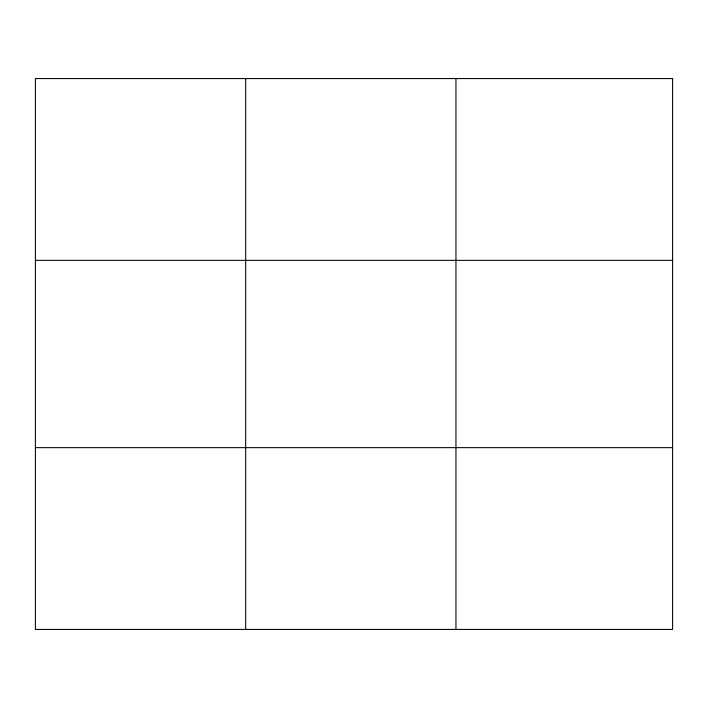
<?xml version="1.0" encoding="UTF-8"?>
<svg xmlns="http://www.w3.org/2000/svg" width="708" height="708" viewBox="0 0 708 708"><rect width="100%" height="100%" fill="white"/><g stroke="black" fill="none" stroke-linecap="round" stroke-linejoin="round"><path stroke-width="1.06" d="M245.676 78.57L245.676 629.43M455.952 78.57L455.952 629.43M35.4 260.358L672.6 260.358M35.4 447.642L672.6 447.642M672.6 78.57L672.6 629.43L35.4 629.43L35.4 78.57L672.6 78.57"/></g></svg>
